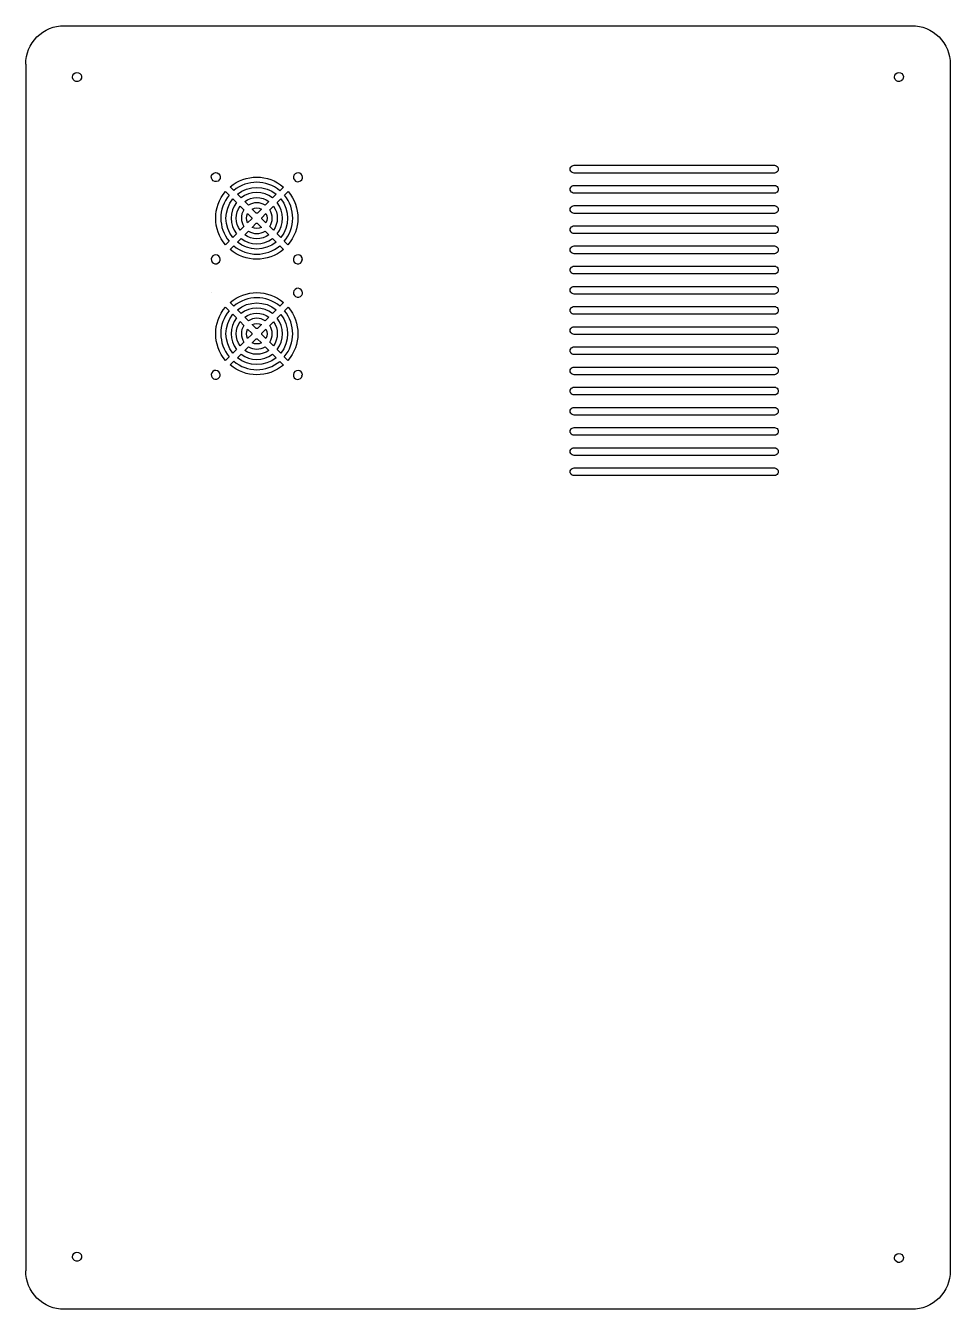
# Model space of a CAD drawing. Header units: millimetres. Extents: x -8.7 to 5.5, y -6.6 to 13.1.
import ezdxf

# ---------------------------------------------------------------- set-up
doc = ezdxf.new("R2010")
doc.units = ezdxf.units.MM
doc.layers.add('LAYER_1', color=70, linetype='Continuous')

msp = doc.modelspace()

# ---------------------------------------------------------------- linework, layer by layer
at = {"layer": 'LAYER_1'}
msp.add_lwpolyline([(-8.662843, 12.530894, -0.414613584), (-8.072291, 13.121445), (4.919835, 13.121445, -0.414550763), (5.510386, 12.530894), (5.510386, -5.973039, -0.414604118), (4.919835, -6.563591), (-8.072291, -6.563591, -0.414603571), (-8.662843, -5.973039)], format="xyb", dxfattribs=at)
msp.add_lwpolyline([(-8.662843, 12.530894), (-8.662843, -5.973039)], dxfattribs=at)
for points in [[(-7.94435, 12.334039, -19.6641705), (-7.942949, 12.320154)], [(4.654083, 12.334043, -19.686364012), (4.655488, 12.320154), (4.654087, 12.334039)], [(-5.818354, 10.79861, -19.682114342), (-5.816949, 10.78472, 0.356465055)], [(-4.42072, 10.797236, 19.666874574), (-4.422122, 10.78335)], [(-0.257331, 10.980161), (2.813535, 10.980161, -1.000056853), (2.813535, 10.862051), (-0.257331, 10.862051, -1.000183572)], [(-5.473874, 10.592098), (-5.529681, 10.648028, -0.369905439), (-4.709937, 10.646917), (-4.765862, 10.59111, 0.364223141)], [(-4.821854, 10.535244), (-4.877945, 10.479276, 0.344215388), (-5.362031, 10.480012), (-5.418004, 10.536106, -0.355332061)], [(2.813535, 10.552713), (-0.257331, 10.552713, -1.000056853), (-0.257331, 10.670823), (2.813535, 10.670823, -1.000183572)], [(-5.59913, 9.759661, -0.36934382), (-5.599283, 10.578437), (-5.543469, 10.522496, 0.363567486), (-5.543201, 9.815465)], [(-5.487583, 10.466492), (-5.431591, 10.410374, 0.343310311), (-5.431122, 9.927299), (-5.487213, 9.871335, -0.354546541)], [(-4.934213, 10.42313), (-4.990843, 10.366622, 0.298188083), (-5.249354, 10.367091), (-5.305878, 10.423732, -0.326454837)], [(-4.754142, 9.870795), (-4.810114, 9.92689, 0.342817213), (-4.808594, 10.409429), (-4.752476, 10.465429, -0.354152467)], [(-4.642465, 9.758874), (-4.698272, 9.814803, 0.363210444), (-4.696465, 10.521315), (-4.640524, 10.577134, -0.369033317)], [(-5.375406, 10.354071), (-5.318839, 10.297378, 0.29663268), (-5.31822, 10.039957), (-5.374854, 9.983449, -0.325325425)], [(-5.261256, 10.239673), (-5.198795, 10.177075), (-5.198583, 10.159335), (-5.26065, 10.097406, -0.238707087)], [(-5.048417, 10.309173), (-5.110484, 10.247244, 0.061831822), (-5.129843, 10.247315), (-5.191882, 10.309488, -0.240982298)], [(-4.980264, 10.097413), (-5.042303, 10.159583), (-5.042063, 10.176472), (-4.97935, 10.239047, -0.237458469)], [(-4.866268, 9.983165), (-4.922787, 10.039811, 0.295848786), (-4.921614, 10.296657), (-4.864909, 10.35324, -0.324700254)], [(2.813535, 10.243378), (-0.257331, 10.243378, -1.000183572), (-0.257331, 10.361488), (2.813535, 10.361488, -1.000056853)], [(-5.190673, 10.028181), (-5.127961, 10.09076), (-5.112697, 10.090783), (-5.050232, 10.028185, -0.235260336)], [(2.813535, 9.934039), (-0.257331, 9.934039, -1.000056289), (-0.257331, 10.05215), (2.813535, 10.05215, -1.000056289)], [(-5.417547, 9.801803), (-5.361429, 9.857799, 0.341902679), (-4.879902, 9.857484), (-4.823909, 9.801366, -0.353409595)], [(-5.305114, 9.913992), (-5.248409, 9.970575, 0.294346256), (-4.992654, 9.97048), (-4.936083, 9.913787, -0.323587953)], [(-4.712205, 9.689421, -0.368447959), (-5.5295, 9.690094), (-5.473559, 9.745917, 0.362545704), (-4.768024, 9.745362)], [(2.813535, 9.624705), (-0.257331, 9.624705, -1.000056853), (-0.257331, 9.742815), (2.813535, 9.742815, -1.000183572)], [(-5.681933, 9.538768, 19.673606561), (-5.683335, 9.524882)], [(-4.422091, 9.537398, 19.687735965), (-4.423496, 9.523512, -0.904119077)], [(2.813535, 9.315366), (-0.257331, 9.315366, -1.000183572), (-0.257331, 9.433476), (2.813535, 9.433476, -1.000056853)], [(-4.42072, 9.025583, 19.666874574), (-4.422122, 9.011697)], [(2.813535, 9.006031), (-0.257331, 9.006031, -1.000056289), (-0.257331, 9.124142), (2.813535, 9.124142, -1.000056289)], [(-5.473874, 8.820445), (-5.529681, 8.876374, -0.369906215), (-4.709937, 8.875264), (-4.765862, 8.819457, 0.364223141)], [(-4.821854, 8.763591), (-4.877945, 8.707622, 0.344223718), (-5.362031, 8.708358), (-5.418004, 8.764453, -0.355325359)], [(-5.59913, 7.988008, -0.369346696), (-5.599283, 8.806783), (-5.543469, 8.750843, 0.363567406), (-5.543201, 8.043811)], [(-5.487583, 8.694839), (-5.431591, 8.63872, 0.34331042), (-5.431122, 8.155646), (-5.487213, 8.099681, -0.35454272)], [(-4.934213, 8.651476), (-4.990843, 8.594969, 0.298185709), (-5.249354, 8.595437), (-5.305878, 8.652079, -0.326464129)], [(-4.754142, 8.099142), (-4.810114, 8.155236, 0.342812652), (-4.808594, 8.637776), (-4.752476, 8.693776, -0.354156218)], [(-4.642465, 7.98722), (-4.698272, 8.04315, 0.363213719), (-4.696465, 8.749661), (-4.640524, 8.80548, -0.3690305)], [(2.813535, 8.696701), (-0.257331, 8.696701, -1.000059106), (-0.257331, 8.814807), (2.813535, 8.814807, -1.000185825)], [(-5.375406, 8.582417), (-5.318839, 8.525724, 0.296625237), (-5.31822, 8.268303), (-5.374854, 8.211795, -0.325330982)], [(-5.261256, 8.46802), (-5.198795, 8.405421), (-5.198583, 8.387681), (-5.26065, 8.325752, -0.238695925)], [(-5.048417, 8.53752), (-5.110484, 8.475591, 0.061780177), (-5.129843, 8.475661), (-5.191882, 8.537835, -0.240952419)], [(-4.980264, 8.32576), (-5.042303, 8.387929), (-5.042063, 8.404819), (-4.97935, 8.467394, -0.237458469)], [(-4.866268, 8.211512), (-4.922787, 8.268157, 0.295841271), (-4.921614, 8.525004), (-4.864909, 8.581587, -0.324705866)], [(2.813535, 8.387362), (-0.257331, 8.387362, -1.000183572), (-0.257331, 8.505472), (2.813535, 8.505472, -1.000056853)], [(-5.190673, 8.256528), (-5.127961, 8.319106), (-5.112697, 8.31913), (-5.050232, 8.256531, -0.235286722)], [(-5.417547, 8.03015), (-5.361429, 8.086146, 0.341911062), (-4.879902, 8.085831), (-4.823909, 8.029713, -0.353416337)], [(-5.305114, 8.142339), (-5.248409, 8.198921, 0.294360138), (-4.992654, 8.198827), (-4.936083, 8.142134, -0.323587953)], [(2.813535, 8.078028), (-0.257331, 8.078028, -1.000056853), (-0.257331, 8.196138), (2.813535, 8.196138, -1.000183572)], [(-4.712205, 7.917768, -0.368447959), (-5.5295, 7.918441), (-5.473559, 7.974264, 0.362551343), (-4.768024, 7.973709)], [(2.813535, 7.768689), (-0.257331, 7.768689, -1.000183572), (-0.257331, 7.886799), (2.813535, 7.886799, -1.000056853)], [(-5.681933, 7.767114, 19.673606554), (-5.683335, 7.753228)], [(-4.422091, 7.765744, 19.687735971), (-4.423496, 7.751858, -0.904119214)], [(2.813535, 7.459354), (-0.257331, 7.459354, -1.000056289), (-0.257331, 7.577465), (2.813535, 7.577465, -1.000056289)], [(2.813535, 7.150016), (-0.257331, 7.150016, -1.000056853), (-0.257331, 7.268126), (2.813535, 7.268126, -1.000183572)], [(2.813535, 6.840681), (-0.257331, 6.840681, -1.000183572), (-0.257331, 6.958791), (2.813535, 6.958791, -1.000056853)], [(2.813535, 6.531346), (-0.257331, 6.531346, -1.000056289), (-0.257331, 6.649457), (2.813535, 6.649457, -1.000056289)], [(2.813535, 6.222008), (-0.257331, 6.222008, -1.000056853), (-0.257331, 6.340118), (2.813535, 6.340118, -1.000056853)], [(-7.944339, -5.756504, -19.689072827), (-7.942933, -5.770394), (-7.944335, -5.756508)], [(4.654087, -5.776189, -19.654328389), (4.655488, -5.790079), (4.654087, -5.776193)]]:
    msp.add_lwpolyline(points, format="xyb", close=True, dxfattribs=at)
msp.add_lwpolyline([(-5.81835, 9.026957), (-5.81835, 9.026953)], close=True, dxfattribs=at)

doc.saveas('drawing.dxf')
